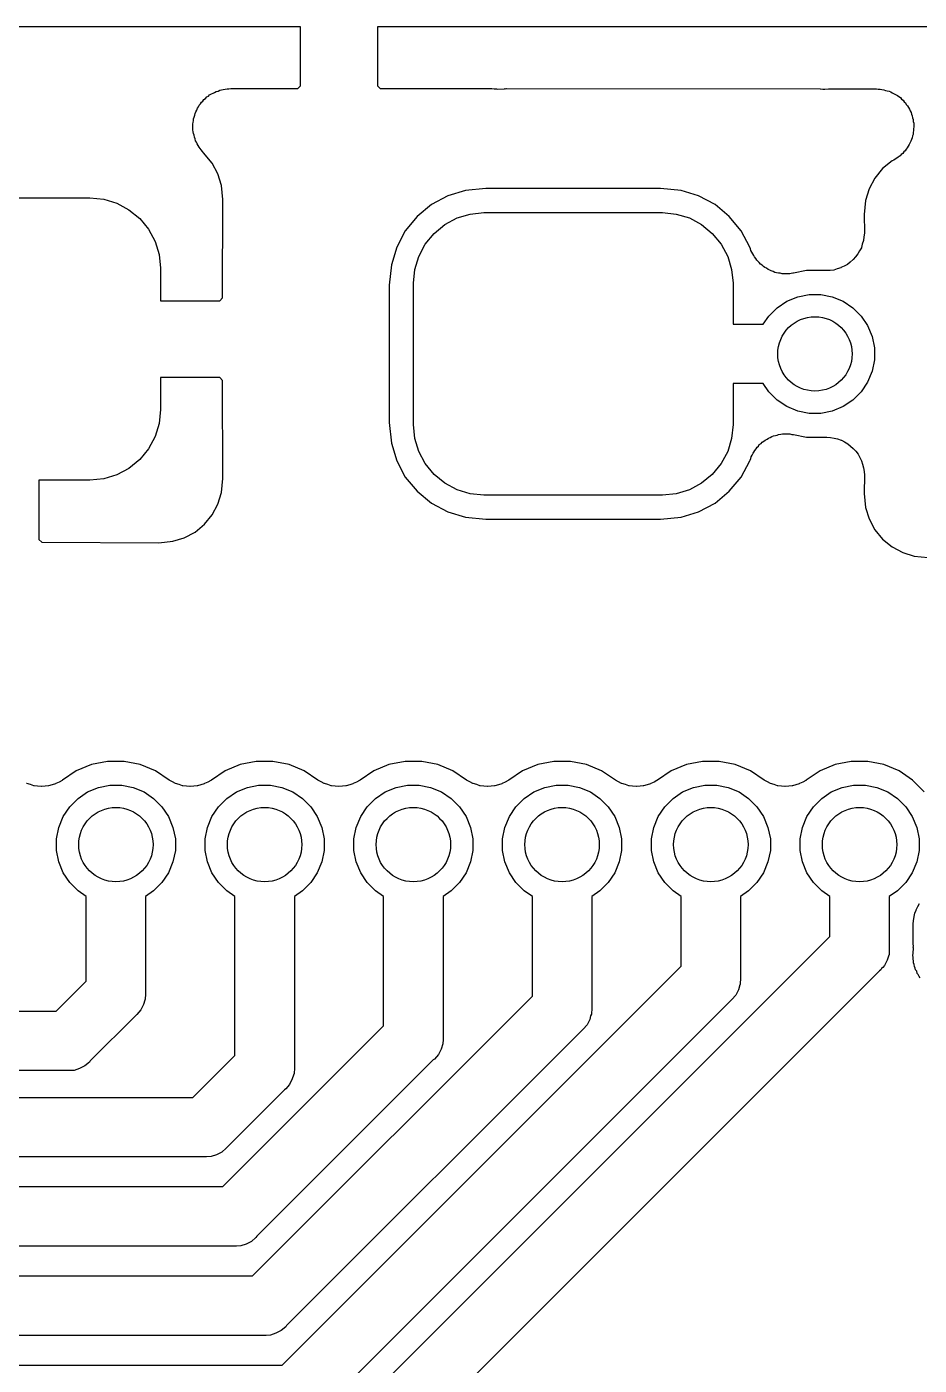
# Model space of a CAD drawing. Extents: x 116.6 to 161.5, y -138 to -93.2.
# Drawn here: x 153 to 156, y -122.951 to -118.45 of the extents above; entities that cross this region are included whole.
import ezdxf

# ---------------------------------------------------------------- set-up
doc = ezdxf.new("R2010")
doc.units = 0
doc.layers.add('BLACK', color=7, linetype='CONTINUOUS')

msp = doc.modelspace()

# ---------------------------------------------------------------- linework, layer by layer
at = {"layer": 'BLACK', "linetype": 'CONTINUOUS'}
for p, q in [((153.921, -118.45), (151.05, -118.45)), ((153.921, -118.649), (153.921, -118.45)), ((157.05, -118.45), (154.179, -118.45)), ((154.179, -118.45), (154.179, -118.649)), ((153.615, -118.679), (153.621, -118.676)), ((153.621, -118.676), (153.627, -118.673)), ((153.627, -118.673), (153.632, -118.671)), ((153.632, -118.671), (153.637, -118.668)), ((153.637, -118.668), (153.644, -118.666)), ((153.644, -118.666), (153.649, -118.663)), ((153.649, -118.663), (153.655, -118.662)), ((153.655, -118.662), (153.661, -118.661)), ((153.661, -118.661), (153.667, -118.66)), ((153.667, -118.66), (153.674, -118.659)), ((153.674, -118.659), (153.68, -118.659)), ((153.68, -118.659), (153.686, -118.658)), ((153.686, -118.658), (153.912, -118.658)), ((153.912, -118.658), (153.921, -118.649)), ((154.179, -118.649), (154.188, -118.658)), ((154.188, -118.658), (154.563, -118.658)), ((154.563, -118.658), (154.564, -118.658)), ((154.564, -118.658), (154.572, -118.659)), ((154.572, -118.659), (154.579, -118.659)), ((154.579, -118.659), (154.583, -118.66)), ((154.583, -118.66), (154.606, -118.659)), ((154.606, -118.659), (154.608, -118.658)), ((154.608, -118.658), (154.611, -118.659)), ((154.611, -118.659), (154.614, -118.658)), ((154.614, -118.658), (155.667, -118.659)), ((155.667, -118.659), (155.669, -118.659)), ((155.669, -118.659), (155.676, -118.66)), ((155.676, -118.66), (155.683, -118.66)), ((155.683, -118.66), (155.696, -118.659)), ((155.696, -118.659), (155.698, -118.659)), ((155.698, -118.659), (155.701, -118.659)), ((155.701, -118.659), (155.704, -118.659)), ((155.704, -118.659), (155.855, -118.659)), ((155.855, -118.659), (155.857, -118.659)), ((155.857, -118.659), (155.863, -118.66)), ((155.863, -118.66), (155.869, -118.66)), ((155.869, -118.66), (155.875, -118.661)), ((155.875, -118.661), (155.882, -118.662)), ((155.882, -118.662), (155.887, -118.664)), ((155.887, -118.664), (155.893, -118.665)), ((155.893, -118.665), (155.899, -118.667)), ((155.899, -118.667), (155.905, -118.669)), ((155.905, -118.669), (155.91, -118.672)), ((155.91, -118.672), (155.916, -118.675)), ((155.916, -118.675), (155.921, -118.678)), ((155.921, -118.678), (155.927, -118.681)), ((153.574, -118.724), (153.578, -118.719)), ((153.578, -118.719), (153.58, -118.714)), ((153.58, -118.714), (153.585, -118.709)), ((153.585, -118.709), (153.588, -118.704)), ((153.588, -118.704), (153.592, -118.7)), ((153.592, -118.7), (153.596, -118.695)), ((153.596, -118.695), (153.601, -118.691)), ((153.601, -118.691), (153.606, -118.686)), ((153.606, -118.686), (153.611, -118.683)), ((153.611, -118.683), (153.615, -118.679)), ((155.927, -118.681), (155.932, -118.685)), ((155.932, -118.685), (155.937, -118.688)), ((155.937, -118.688), (155.941, -118.693)), ((155.941, -118.693), (155.946, -118.697)), ((155.946, -118.697), (155.95, -118.702)), ((155.95, -118.702), (155.954, -118.706)), ((155.954, -118.706), (155.957, -118.711)), ((155.957, -118.711), (155.961, -118.716)), ((155.961, -118.716), (155.964, -118.722)), ((155.964, -118.722), (155.968, -118.727)), ((153.56, -118.771), (153.561, -118.766)), ((153.561, -118.76), (153.563, -118.754)), ((153.561, -118.766), (153.561, -118.76)), ((153.563, -118.754), (153.565, -118.747)), ((153.565, -118.747), (153.567, -118.742)), ((153.567, -118.742), (153.569, -118.736)), ((153.569, -118.736), (153.572, -118.73)), ((153.572, -118.73), (153.574, -118.724)), ((155.968, -118.727), (155.97, -118.733)), ((155.97, -118.733), (155.973, -118.738)), ((155.973, -118.738), (155.975, -118.744)), ((155.975, -118.744), (155.977, -118.75)), ((155.977, -118.75), (155.978, -118.756)), ((155.978, -118.756), (155.98, -118.762)), ((155.98, -118.762), (155.98, -118.768)), ((155.98, -118.768), (155.982, -118.774)), ((153.559, -118.778), (153.56, -118.771)), ((153.559, -118.784), (153.559, -118.778)), ((153.559, -118.79), (153.559, -118.784)), ((153.559, -118.796), (153.559, -118.79)), ((153.56, -118.803), (153.559, -118.796)), ((153.561, -118.809), (153.56, -118.803)), ((153.563, -118.815), (153.561, -118.809)), ((155.98, -118.812), (155.978, -118.817)), ((155.981, -118.799), (155.98, -118.805)), ((155.98, -118.805), (155.98, -118.812)), ((155.982, -118.787), (155.981, -118.793)), ((155.981, -118.793), (155.981, -118.799)), ((155.982, -118.774), (155.982, -118.781)), ((155.982, -118.781), (155.982, -118.787)), ((153.564, -118.821), (153.563, -118.815)), ((153.566, -118.827), (153.564, -118.821)), ((153.568, -118.833), (153.566, -118.827)), ((153.571, -118.838), (153.568, -118.833)), ((153.573, -118.844), (153.571, -118.838)), ((153.577, -118.849), (153.573, -118.844)), ((153.58, -118.855), (153.577, -118.849)), ((153.583, -118.859), (153.58, -118.855)), ((155.96, -118.857), (155.957, -118.862)), ((155.963, -118.851), (155.96, -118.857)), ((155.967, -118.846), (155.963, -118.851)), ((155.969, -118.841), (155.967, -118.846)), ((155.972, -118.835), (155.969, -118.841)), ((155.974, -118.829), (155.972, -118.835)), ((155.977, -118.823), (155.974, -118.829)), ((155.978, -118.817), (155.977, -118.823)), ((153.587, -118.864), (153.583, -118.859)), ((153.591, -118.869), (153.587, -118.864)), ((153.595, -118.874), (153.591, -118.869)), ((153.624, -118.909), (153.595, -118.874)), ((153.595, -118.874), (153.595, -118.874)), ((155.909, -118.901), (155.877, -118.927)), ((155.915, -118.898), (155.909, -118.901)), ((155.92, -118.895), (155.915, -118.898)), ((155.925, -118.892), (155.92, -118.895)), ((155.93, -118.888), (155.925, -118.892)), ((155.936, -118.884), (155.93, -118.888)), ((155.94, -118.88), (155.936, -118.884)), ((155.945, -118.876), (155.94, -118.88)), ((155.949, -118.871), (155.945, -118.876)), ((155.953, -118.867), (155.949, -118.871)), ((155.957, -118.862), (155.953, -118.867)), ((153.643, -118.945), (153.624, -118.909)), ((153.655, -118.984), (153.643, -118.945)), ((155.877, -118.927), (155.851, -118.959)), ((153.66, -119.031), (153.655, -118.984)), ((155.851, -118.959), (155.832, -118.995)), ((152.612, -119.025), (153.213, -119.025)), ((153.213, -119.025), (153.259, -119.03)), ((153.259, -119.03), (153.303, -119.043)), ((153.658, -119.361), (153.66, -119.031)), ((154.416, -119.019), (154.361, -119.048)), ((154.475, -119.001), (154.416, -119.019)), ((154.544, -118.994), (154.475, -119.001)), ((155.131, -118.994), (154.544, -118.994)), ((155.2, -119.001), (155.131, -118.994)), ((155.259, -119.019), (155.2, -119.001)), ((155.314, -119.048), (155.259, -119.019)), ((155.82, -119.034), (155.815, -119.081)), ((155.832, -118.995), (155.82, -119.034)), ((153.303, -119.043), (153.344, -119.065)), ((153.344, -119.065), (153.38, -119.095)), ((154.361, -119.048), (154.313, -119.088)), ((154.447, -119.093), (154.491, -119.08)), ((154.491, -119.08), (154.537, -119.075)), ((154.537, -119.075), (155.137, -119.075)), ((155.137, -119.075), (155.184, -119.08)), ((155.184, -119.08), (155.228, -119.093)), ((155.362, -119.088), (155.314, -119.048)), ((155.815, -119.081), (155.816, -119.142)), ((153.38, -119.095), (153.41, -119.131)), ((154.313, -119.088), (154.273, -119.136)), ((154.37, -119.145), (154.406, -119.115)), ((154.406, -119.115), (154.447, -119.093)), ((155.228, -119.093), (155.269, -119.115)), ((155.269, -119.115), (155.305, -119.145)), ((155.402, -119.136), (155.362, -119.088)), ((153.41, -119.131), (153.432, -119.172)), ((153.432, -119.172), (153.445, -119.216)), ((154.273, -119.136), (154.244, -119.191)), ((154.34, -119.181), (154.37, -119.145)), ((155.305, -119.145), (155.335, -119.181)), ((155.431, -119.191), (155.402, -119.136)), ((155.813, -119.169), (155.809, -119.181)), ((155.814, -119.156), (155.813, -119.169)), ((155.813, -119.169), (155.813, -119.169)), ((155.813, -119.169), (155.813, -119.169)), ((155.816, -119.144), (155.814, -119.156)), ((155.816, -119.142), (155.816, -119.144)), ((155.816, -119.144), (155.816, -119.144)), ((155.816, -119.144), (155.816, -119.144)), ((155.816, -119.144), (155.816, -119.144)), ((153.445, -119.216), (153.45, -119.262)), ((154.244, -119.191), (154.226, -119.25)), ((154.318, -119.222), (154.34, -119.181)), ((155.335, -119.181), (155.357, -119.222)), ((155.433, -119.197), (155.431, -119.191)), ((155.431, -119.191), (155.431, -119.191)), ((155.435, -119.202), (155.433, -119.197)), ((155.438, -119.208), (155.435, -119.202)), ((155.441, -119.214), (155.438, -119.208)), ((155.444, -119.219), (155.441, -119.214)), ((155.794, -119.214), (155.786, -119.224)), ((155.8, -119.203), (155.794, -119.214)), ((155.794, -119.214), (155.794, -119.214)), ((155.794, -119.214), (155.794, -119.214)), ((155.806, -119.193), (155.8, -119.203)), ((155.809, -119.181), (155.806, -119.192)), ((155.806, -119.192), (155.806, -119.192)), ((155.806, -119.192), (155.806, -119.193)), ((153.45, -119.262), (153.45, -119.371)), ((154.226, -119.25), (154.219, -119.319)), ((154.305, -119.266), (154.318, -119.222)), ((155.357, -119.222), (155.37, -119.266)), ((155.447, -119.224), (155.444, -119.219)), ((155.451, -119.229), (155.447, -119.224)), ((155.455, -119.235), (155.451, -119.229)), ((155.459, -119.239), (155.455, -119.235)), ((155.462, -119.243), (155.459, -119.239)), ((155.467, -119.248), (155.462, -119.243)), ((155.472, -119.252), (155.467, -119.248)), ((155.477, -119.256), (155.472, -119.252)), ((155.481, -119.259), (155.477, -119.256)), ((155.487, -119.262), (155.481, -119.259)), ((155.493, -119.266), (155.487, -119.262)), ((155.737, -119.261), (155.725, -119.264)), ((155.748, -119.255), (155.737, -119.26)), ((155.737, -119.26), (155.737, -119.26)), ((155.737, -119.26), (155.737, -119.261)), ((155.759, -119.249), (155.748, -119.255)), ((155.768, -119.241), (155.759, -119.249)), ((155.759, -119.249), (155.759, -119.249)), ((155.759, -119.249), (155.759, -119.249)), ((155.778, -119.233), (155.768, -119.241)), ((155.786, -119.224), (155.778, -119.233)), ((155.778, -119.233), (155.778, -119.233)), ((155.778, -119.233), (155.778, -119.233)), ((154.3, -119.312), (154.305, -119.266)), ((155.37, -119.266), (155.375, -119.312)), ((155.498, -119.268), (155.493, -119.266)), ((155.503, -119.271), (155.498, -119.268)), ((155.509, -119.273), (155.503, -119.271)), ((155.515, -119.276), (155.509, -119.273)), ((155.521, -119.277), (155.515, -119.276)), ((155.527, -119.279), (155.521, -119.277)), ((155.533, -119.279), (155.527, -119.279)), ((155.54, -119.281), (155.533, -119.279)), ((155.545, -119.281), (155.54, -119.281)), ((155.551, -119.281), (155.545, -119.281)), ((155.558, -119.281), (155.551, -119.281)), ((155.565, -119.281), (155.558, -119.281)), ((155.57, -119.28), (155.565, -119.281)), ((155.576, -119.279), (155.57, -119.28)), ((155.578, -119.279), (155.576, -119.279)), ((155.622, -119.27), (155.578, -119.279)), ((155.689, -119.27), (155.622, -119.27)), ((155.701, -119.269), (155.689, -119.27)), ((155.713, -119.268), (155.701, -119.269)), ((155.725, -119.264), (155.713, -119.268)), ((155.713, -119.268), (155.713, -119.268)), ((155.713, -119.268), (155.713, -119.268)), ((154.219, -119.319), (154.219, -119.781)), ((154.3, -119.787), (154.3, -119.312)), ((155.375, -119.312), (155.375, -119.45)), ((155.592, -119.358), (155.63, -119.35)), ((155.63, -119.35), (155.67, -119.35)), ((155.67, -119.35), (155.708, -119.358)), ((153.45, -119.371), (153.649, -119.371)), ((153.649, -119.371), (153.658, -119.361)), ((155.495, -119.423), (155.523, -119.395)), ((155.523, -119.395), (155.555, -119.373)), ((155.555, -119.373), (155.592, -119.358)), ((155.708, -119.358), (155.745, -119.373)), ((155.745, -119.373), (155.777, -119.395)), ((155.777, -119.395), (155.805, -119.423)), ((155.476, -119.45), (155.495, -119.423)), ((155.805, -119.423), (155.827, -119.455)), ((155.375, -119.45), (155.476, -119.45)), ((155.827, -119.455), (155.842, -119.492)), ((155.842, -119.492), (155.85, -119.53)), ((155.85, -119.53), (155.85, -119.57)), ((155.85, -119.57), (155.842, -119.608)), ((155.842, -119.608), (155.827, -119.645)), ((153.45, -119.629), (153.45, -119.737)), ((153.649, -119.629), (153.45, -119.629)), ((153.658, -119.639), (153.649, -119.629)), ((153.66, -119.969), (153.658, -119.639)), ((155.476, -119.65), (155.375, -119.65)), ((155.375, -119.65), (155.375, -119.787)), ((155.495, -119.677), (155.476, -119.65)), ((155.827, -119.645), (155.805, -119.677)), ((155.523, -119.705), (155.495, -119.677)), ((155.555, -119.727), (155.523, -119.705)), ((155.777, -119.705), (155.745, -119.727)), ((155.805, -119.677), (155.777, -119.705)), ((153.45, -119.737), (153.445, -119.784)), ((155.592, -119.742), (155.555, -119.727)), ((155.63, -119.75), (155.592, -119.742)), ((155.67, -119.75), (155.63, -119.75)), ((155.708, -119.742), (155.67, -119.75)), ((155.745, -119.727), (155.708, -119.742)), ((153.445, -119.784), (153.432, -119.828)), ((154.219, -119.781), (154.226, -119.85)), ((154.305, -119.834), (154.3, -119.787)), ((155.375, -119.787), (155.37, -119.834)), ((153.432, -119.828), (153.41, -119.869)), ((154.318, -119.878), (154.305, -119.834)), ((155.37, -119.834), (155.357, -119.878)), ((155.469, -119.851), (155.473, -119.847)), ((155.473, -119.847), (155.478, -119.843)), ((155.478, -119.843), (155.483, -119.84)), ((155.483, -119.84), (155.489, -119.837)), ((155.489, -119.837), (155.494, -119.833)), ((155.494, -119.833), (155.499, -119.831)), ((155.499, -119.831), (155.505, -119.828)), ((155.505, -119.828), (155.511, -119.826)), ((155.511, -119.826), (155.517, -119.824)), ((155.517, -119.824), (155.523, -119.823)), ((155.523, -119.823), (155.528, -119.821)), ((155.528, -119.821), (155.535, -119.82)), ((155.535, -119.82), (155.541, -119.819)), ((155.541, -119.819), (155.547, -119.819)), ((155.547, -119.819), (155.553, -119.819)), ((155.553, -119.819), (155.56, -119.819)), ((155.56, -119.819), (155.566, -119.819)), ((155.566, -119.819), (155.572, -119.821)), ((155.572, -119.821), (155.578, -119.821)), ((155.578, -119.821), (155.622, -119.83)), ((155.622, -119.83), (155.689, -119.83)), ((155.689, -119.83), (155.69, -119.83)), ((155.69, -119.83), (155.69, -119.83)), ((155.69, -119.83), (155.69, -119.83)), ((155.69, -119.83), (155.69, -119.83)), ((155.69, -119.83), (155.702, -119.831)), ((155.702, -119.831), (155.715, -119.833)), ((155.715, -119.833), (155.715, -119.833)), ((155.715, -119.833), (155.715, -119.833)), ((155.715, -119.833), (155.726, -119.836)), ((155.726, -119.836), (155.738, -119.84)), ((155.738, -119.84), (155.739, -119.84)), ((155.739, -119.84), (155.739, -119.84)), ((155.739, -119.84), (155.749, -119.846)), ((155.749, -119.846), (155.76, -119.852)), ((153.41, -119.869), (153.38, -119.905)), ((154.226, -119.85), (154.244, -119.909)), ((154.34, -119.919), (154.318, -119.878)), ((155.357, -119.878), (155.335, -119.919)), ((155.436, -119.896), (155.439, -119.89)), ((155.439, -119.89), (155.442, -119.884)), ((155.442, -119.884), (155.445, -119.88)), ((155.445, -119.88), (155.448, -119.875)), ((155.448, -119.875), (155.452, -119.869)), ((155.452, -119.869), (155.456, -119.864)), ((155.456, -119.864), (155.46, -119.86)), ((155.46, -119.86), (155.463, -119.855)), ((155.463, -119.855), (155.469, -119.851)), ((155.76, -119.852), (155.76, -119.852)), ((155.76, -119.852), (155.76, -119.852)), ((155.76, -119.852), (155.77, -119.86)), ((155.77, -119.86), (155.779, -119.868)), ((155.779, -119.868), (155.779, -119.868)), ((155.779, -119.868), (155.779, -119.868)), ((155.779, -119.868), (155.787, -119.877)), ((155.787, -119.877), (155.795, -119.887)), ((155.795, -119.887), (155.795, -119.887)), ((155.795, -119.887), (155.795, -119.887)), ((155.795, -119.887), (155.801, -119.898)), ((153.344, -119.935), (153.303, -119.957)), ((153.38, -119.905), (153.344, -119.935)), ((154.244, -119.909), (154.273, -119.964)), ((154.37, -119.955), (154.34, -119.919)), ((155.335, -119.919), (155.305, -119.955)), ((155.402, -119.964), (155.431, -119.909)), ((155.431, -119.909), (155.432, -119.907)), ((155.431, -119.909), (155.431, -119.909)), ((155.432, -119.907), (155.434, -119.902)), ((155.434, -119.902), (155.436, -119.896)), ((155.801, -119.898), (155.806, -119.909)), ((155.806, -119.909), (155.806, -119.909)), ((155.806, -119.909), (155.806, -119.909)), ((155.806, -119.909), (155.81, -119.921)), ((155.81, -119.921), (155.813, -119.933)), ((155.813, -119.933), (155.813, -119.933)), ((155.813, -119.933), (155.813, -119.933)), ((155.813, -119.933), (155.815, -119.945)), ((153.213, -119.975), (153.041, -119.975)), ((153.041, -119.975), (153.041, -120.174)), ((153.259, -119.97), (153.213, -119.975)), ((153.303, -119.957), (153.259, -119.97)), ((153.655, -120.016), (153.66, -119.969)), ((154.273, -119.964), (154.313, -120.012)), ((154.406, -119.985), (154.37, -119.955)), ((155.305, -119.955), (155.269, -119.985)), ((155.362, -120.012), (155.402, -119.964)), ((155.815, -119.945), (155.816, -119.958)), ((155.816, -119.958), (155.815, -120.019)), ((153.643, -120.055), (153.655, -120.016)), ((154.313, -120.012), (154.361, -120.052)), ((154.447, -120.007), (154.406, -119.985)), ((154.491, -120.02), (154.447, -120.007)), ((154.537, -120.025), (154.491, -120.02)), ((155.137, -120.025), (154.537, -120.025)), ((155.184, -120.02), (155.137, -120.025)), ((155.228, -120.007), (155.184, -120.02)), ((155.269, -119.985), (155.228, -120.007)), ((155.314, -120.052), (155.362, -120.012)), ((155.815, -120.019), (155.82, -120.066)), ((153.624, -120.091), (153.643, -120.055)), ((154.361, -120.052), (154.416, -120.081)), ((155.259, -120.081), (155.314, -120.052)), ((155.82, -120.066), (155.832, -120.105)), ((153.598, -120.123), (153.624, -120.091)), ((154.416, -120.081), (154.475, -120.099)), ((154.475, -120.099), (154.544, -120.106)), ((154.544, -120.106), (155.131, -120.106)), ((155.131, -120.106), (155.2, -120.099)), ((155.2, -120.099), (155.259, -120.081)), ((155.832, -120.105), (155.851, -120.141)), ((153.53, -120.168), (153.566, -120.149)), ((153.566, -120.149), (153.598, -120.123)), ((155.851, -120.141), (155.877, -120.173)), ((153.041, -120.174), (153.051, -120.183)), ((153.051, -120.183), (153.444, -120.185)), ((153.444, -120.185), (153.491, -120.18)), ((153.491, -120.18), (153.53, -120.168)), ((155.877, -120.173), (155.909, -120.199)), ((155.909, -120.199), (155.945, -120.218)), ((155.945, -120.218), (155.984, -120.23)), ((155.984, -120.23), (156.031, -120.235)), ((153.272, -120.92), (153.218, -120.931)), ((153.328, -120.92), (153.272, -120.92)), ((153.382, -120.931), (153.328, -120.92)), ((153.772, -120.92), (153.718, -120.931)), ((153.828, -120.92), (153.772, -120.92)), ((153.882, -120.931), (153.828, -120.92)), ((154.272, -120.92), (154.218, -120.931)), ((154.328, -120.92), (154.272, -120.92)), ((154.382, -120.931), (154.328, -120.92)), ((154.772, -120.92), (154.718, -120.931)), ((154.828, -120.92), (154.772, -120.92)), ((154.882, -120.931), (154.828, -120.92)), ((155.272, -120.92), (155.218, -120.931)), ((155.328, -120.92), (155.272, -120.92)), ((155.382, -120.931), (155.328, -120.92)), ((155.772, -120.92), (155.718, -120.931)), ((155.828, -120.92), (155.772, -120.92)), ((155.882, -120.931), (155.828, -120.92)), ((153.167, -120.952), (153.121, -120.983)), ((153.218, -120.931), (153.167, -120.952)), ((153.433, -120.952), (153.382, -120.931)), ((153.479, -120.983), (153.433, -120.952)), ((153.667, -120.952), (153.621, -120.983)), ((153.718, -120.931), (153.667, -120.952)), ((153.933, -120.952), (153.882, -120.931)), ((153.979, -120.983), (153.933, -120.952)), ((154.167, -120.952), (154.121, -120.983)), ((154.218, -120.931), (154.167, -120.952)), ((154.433, -120.952), (154.382, -120.931)), ((154.479, -120.983), (154.433, -120.952)), ((154.667, -120.952), (154.621, -120.983)), ((154.718, -120.931), (154.667, -120.952)), ((154.933, -120.952), (154.882, -120.931)), ((154.979, -120.983), (154.933, -120.952)), ((155.167, -120.952), (155.121, -120.983)), ((155.218, -120.931), (155.167, -120.952)), ((155.433, -120.952), (155.382, -120.931)), ((155.479, -120.983), (155.433, -120.952)), ((155.667, -120.952), (155.621, -120.983)), ((155.718, -120.931), (155.667, -120.952)), ((155.933, -120.952), (155.882, -120.931)), ((155.978, -120.983), (155.933, -120.952)), ((153.001, -120.995), (153, -120.994)), ((153.013, -120.998), (153.001, -120.995)), ((153.001, -120.995), (153.001, -120.995)), ((153.024, -121.002), (153.013, -120.998)), ((153.025, -121.002), (153.024, -121.002)), ((153.024, -121.002), (153.024, -121.002)), ((153.037, -121.003), (153.025, -121.002)), ((153.049, -121.005), (153.037, -121.003)), ((153.05, -121.005), (153.049, -121.004)), ((153.049, -121.004), (153.049, -121.005)), ((153.062, -121.003), (153.05, -121.005)), ((153.073, -121.002), (153.062, -121.003)), ((153.074, -121.002), (153.073, -121.002)), ((153.086, -120.999), (153.074, -121.002)), ((153.074, -121.002), (153.074, -121.002)), ((153.097, -120.996), (153.086, -120.999)), ((153.098, -120.995), (153.097, -120.996)), ((153.109, -120.99), (153.098, -120.995)), ((153.098, -120.995), (153.098, -120.995)), ((153.119, -120.984), (153.109, -120.99)), ((153.12, -120.984), (153.119, -120.984)), ((153.121, -120.983), (153.12, -120.983)), ((153.12, -120.983), (153.12, -120.984)), ((153.12, -120.984), (153.12, -120.984)), ((153.205, -121.023), (153.242, -121.008)), ((153.242, -121.008), (153.28, -121)), ((153.28, -121), (153.32, -121)), ((153.32, -121), (153.358, -121.008)), ((153.358, -121.008), (153.395, -121.023)), ((153.49, -120.989), (153.479, -120.983)), ((153.5, -120.994), (153.49, -120.989)), ((153.501, -120.995), (153.5, -120.994)), ((153.513, -120.998), (153.501, -120.995)), ((153.501, -120.995), (153.501, -120.995)), ((153.524, -121.002), (153.513, -120.998)), ((153.525, -121.002), (153.524, -121.002)), ((153.524, -121.002), (153.524, -121.002)), ((153.537, -121.003), (153.525, -121.002)), ((153.549, -121.005), (153.537, -121.003)), ((153.55, -121.005), (153.549, -121.004)), ((153.549, -121.004), (153.549, -121.005)), ((153.562, -121.003), (153.55, -121.005)), ((153.573, -121.002), (153.562, -121.003)), ((153.574, -121.002), (153.573, -121.002)), ((153.586, -120.999), (153.574, -121.002)), ((153.574, -121.002), (153.574, -121.002)), ((153.597, -120.996), (153.586, -120.999)), ((153.598, -120.995), (153.597, -120.996)), ((153.609, -120.99), (153.598, -120.995)), ((153.598, -120.995), (153.598, -120.995)), ((153.619, -120.984), (153.609, -120.99)), ((153.62, -120.984), (153.619, -120.984)), ((153.621, -120.983), (153.62, -120.983)), ((153.62, -120.983), (153.62, -120.984)), ((153.62, -120.984), (153.62, -120.984)), ((153.705, -121.023), (153.742, -121.008)), ((153.742, -121.008), (153.78, -121)), ((153.78, -121), (153.82, -121)), ((153.82, -121), (153.858, -121.008)), ((153.858, -121.008), (153.895, -121.023)), ((153.99, -120.989), (153.979, -120.983)), ((154, -120.994), (153.99, -120.989)), ((154.001, -120.995), (154, -120.994)), ((154.013, -120.998), (154.001, -120.995)), ((154.001, -120.995), (154.001, -120.995)), ((154.024, -121.002), (154.013, -120.998)), ((154.025, -121.002), (154.024, -121.002)), ((154.024, -121.002), (154.024, -121.002)), ((154.037, -121.003), (154.025, -121.002)), ((154.049, -121.005), (154.037, -121.003)), ((154.05, -121.005), (154.049, -121.004)), ((154.049, -121.004), (154.049, -121.005)), ((154.062, -121.003), (154.05, -121.005)), ((154.073, -121.002), (154.062, -121.003)), ((154.074, -121.002), (154.073, -121.002)), ((154.086, -120.999), (154.074, -121.002)), ((154.074, -121.002), (154.074, -121.002)), ((154.097, -120.996), (154.086, -120.999)), ((154.098, -120.995), (154.097, -120.996)), ((154.109, -120.99), (154.098, -120.995)), ((154.098, -120.995), (154.098, -120.995)), ((154.119, -120.984), (154.109, -120.99)), ((154.12, -120.984), (154.119, -120.984)), ((154.121, -120.983), (154.12, -120.983)), ((154.12, -120.983), (154.12, -120.984)), ((154.12, -120.984), (154.12, -120.984)), ((154.205, -121.023), (154.242, -121.008)), ((154.242, -121.008), (154.28, -121)), ((154.28, -121), (154.32, -121)), ((154.32, -121), (154.358, -121.008)), ((154.358, -121.008), (154.395, -121.023)), ((154.49, -120.989), (154.479, -120.983)), ((154.5, -120.994), (154.49, -120.989)), ((154.501, -120.995), (154.5, -120.994)), ((154.513, -120.998), (154.501, -120.995)), ((154.501, -120.995), (154.501, -120.995)), ((154.524, -121.002), (154.513, -120.998)), ((154.525, -121.002), (154.524, -121.002)), ((154.524, -121.002), (154.524, -121.002)), ((154.537, -121.003), (154.525, -121.002)), ((154.549, -121.005), (154.537, -121.003)), ((154.55, -121.005), (154.549, -121.004)), ((154.549, -121.004), (154.549, -121.005)), ((154.562, -121.003), (154.55, -121.005)), ((154.573, -121.002), (154.562, -121.003)), ((154.574, -121.002), (154.573, -121.002)), ((154.586, -120.999), (154.574, -121.002)), ((154.574, -121.002), (154.574, -121.002)), ((154.597, -120.996), (154.586, -120.999)), ((154.598, -120.995), (154.597, -120.996)), ((154.609, -120.99), (154.598, -120.995)), ((154.598, -120.995), (154.598, -120.995)), ((154.619, -120.984), (154.609, -120.99)), ((154.62, -120.984), (154.619, -120.984)), ((154.621, -120.983), (154.62, -120.983)), ((154.62, -120.983), (154.62, -120.984)), ((154.62, -120.984), (154.62, -120.984)), ((154.705, -121.023), (154.742, -121.008)), ((154.742, -121.008), (154.78, -121)), ((154.78, -121), (154.82, -121)), ((154.82, -121), (154.858, -121.008)), ((154.858, -121.008), (154.895, -121.023)), ((154.99, -120.989), (154.979, -120.983)), ((155, -120.994), (154.99, -120.989)), ((155.001, -120.995), (155, -120.994)), ((155.013, -120.998), (155.001, -120.995)), ((155.001, -120.995), (155.001, -120.995)), ((155.024, -121.002), (155.013, -120.998)), ((155.025, -121.002), (155.024, -121.002)), ((155.024, -121.002), (155.024, -121.002)), ((155.037, -121.003), (155.025, -121.002)), ((155.049, -121.005), (155.037, -121.003)), ((155.05, -121.005), (155.049, -121.004)), ((155.049, -121.004), (155.049, -121.005)), ((155.062, -121.003), (155.05, -121.005)), ((155.073, -121.002), (155.062, -121.003)), ((155.074, -121.002), (155.073, -121.002)), ((155.086, -120.999), (155.074, -121.002)), ((155.074, -121.002), (155.074, -121.002)), ((155.097, -120.996), (155.086, -120.999)), ((155.098, -120.995), (155.097, -120.996)), ((155.109, -120.99), (155.098, -120.995)), ((155.098, -120.995), (155.098, -120.995)), ((155.119, -120.984), (155.109, -120.99)), ((155.12, -120.984), (155.119, -120.984)), ((155.121, -120.983), (155.12, -120.983)), ((155.12, -120.983), (155.12, -120.984)), ((155.12, -120.984), (155.12, -120.984)), ((155.205, -121.023), (155.242, -121.008)), ((155.242, -121.008), (155.28, -121)), ((155.28, -121), (155.32, -121)), ((155.32, -121), (155.358, -121.008)), ((155.358, -121.008), (155.395, -121.023)), ((155.49, -120.989), (155.479, -120.983)), ((155.5, -120.994), (155.49, -120.989)), ((155.501, -120.995), (155.5, -120.994)), ((155.513, -120.998), (155.501, -120.995)), ((155.501, -120.995), (155.501, -120.995)), ((155.524, -121.002), (155.513, -120.998)), ((155.525, -121.002), (155.524, -121.002)), ((155.524, -121.002), (155.524, -121.002)), ((155.537, -121.003), (155.525, -121.002)), ((155.549, -121.005), (155.537, -121.003)), ((155.55, -121.005), (155.549, -121.004)), ((155.549, -121.004), (155.549, -121.005)), ((155.562, -121.003), (155.55, -121.005)), ((155.573, -121.002), (155.562, -121.003)), ((155.574, -121.002), (155.573, -121.002)), ((155.586, -120.999), (155.574, -121.002)), ((155.574, -121.002), (155.574, -121.002)), ((155.597, -120.996), (155.586, -120.999)), ((155.598, -120.995), (155.597, -120.996)), ((155.609, -120.99), (155.598, -120.995)), ((155.598, -120.995), (155.598, -120.995)), ((155.619, -120.984), (155.609, -120.99)), ((155.62, -120.984), (155.619, -120.984)), ((155.621, -120.983), (155.62, -120.983)), ((155.62, -120.983), (155.62, -120.984)), ((155.62, -120.984), (155.62, -120.984)), ((155.705, -121.023), (155.742, -121.008)), ((155.742, -121.008), (155.78, -121)), ((155.78, -121), (155.82, -121)), ((155.82, -121), (155.858, -121.008)), ((155.858, -121.008), (155.895, -121.023)), ((156.017, -121.022), (155.978, -120.983)), ((153.145, -121.073), (153.173, -121.045)), ((153.173, -121.045), (153.205, -121.023)), ((153.395, -121.023), (153.427, -121.045)), ((153.427, -121.045), (153.455, -121.073)), ((153.645, -121.073), (153.673, -121.045)), ((153.673, -121.045), (153.705, -121.023)), ((153.895, -121.023), (153.927, -121.045)), ((153.927, -121.045), (153.955, -121.073)), ((154.145, -121.073), (154.173, -121.045)), ((154.173, -121.045), (154.205, -121.023)), ((154.395, -121.023), (154.427, -121.045)), ((154.427, -121.045), (154.455, -121.073)), ((154.645, -121.073), (154.673, -121.045)), ((154.673, -121.045), (154.705, -121.023)), ((154.895, -121.023), (154.927, -121.045)), ((154.927, -121.045), (154.955, -121.073)), ((155.145, -121.073), (155.173, -121.045)), ((155.173, -121.045), (155.205, -121.023)), ((155.395, -121.023), (155.427, -121.045)), ((155.427, -121.045), (155.455, -121.073)), ((155.645, -121.073), (155.673, -121.045)), ((155.673, -121.045), (155.705, -121.023)), ((155.895, -121.023), (155.927, -121.045)), ((155.927, -121.045), (155.955, -121.073)), ((153.108, -121.142), (153.123, -121.105)), ((153.123, -121.105), (153.145, -121.073)), ((153.455, -121.073), (153.477, -121.105)), ((153.477, -121.105), (153.492, -121.142)), ((153.608, -121.142), (153.623, -121.105)), ((153.623, -121.105), (153.645, -121.073)), ((153.955, -121.073), (153.977, -121.105)), ((153.977, -121.105), (153.992, -121.142)), ((154.108, -121.142), (154.123, -121.105)), ((154.123, -121.105), (154.145, -121.073)), ((154.455, -121.073), (154.477, -121.105)), ((154.477, -121.105), (154.492, -121.142)), ((154.608, -121.142), (154.623, -121.105)), ((154.623, -121.105), (154.645, -121.073)), ((154.955, -121.073), (154.977, -121.105)), ((154.977, -121.105), (154.992, -121.142)), ((155.108, -121.142), (155.123, -121.105)), ((155.123, -121.105), (155.145, -121.073)), ((155.455, -121.073), (155.477, -121.105)), ((155.477, -121.105), (155.492, -121.142)), ((155.608, -121.142), (155.623, -121.105)), ((155.623, -121.105), (155.645, -121.073)), ((155.955, -121.073), (155.977, -121.105)), ((155.977, -121.105), (155.992, -121.142)), ((153.1, -121.18), (153.108, -121.142)), ((153.492, -121.142), (153.5, -121.18)), ((153.6, -121.18), (153.608, -121.142)), ((153.992, -121.142), (154, -121.18)), ((154.1, -121.18), (154.108, -121.142)), ((154.492, -121.142), (154.5, -121.18)), ((154.6, -121.18), (154.608, -121.142)), ((154.992, -121.142), (155, -121.18)), ((155.1, -121.18), (155.108, -121.142)), ((155.492, -121.142), (155.5, -121.18)), ((155.6, -121.18), (155.608, -121.142)), ((155.992, -121.142), (156, -121.18)), ((153.1, -121.22), (153.1, -121.18)), ((153.5, -121.18), (153.5, -121.22)), ((153.6, -121.22), (153.6, -121.18)), ((154, -121.18), (154, -121.22)), ((154.1, -121.22), (154.1, -121.18)), ((154.5, -121.18), (154.5, -121.22)), ((154.6, -121.22), (154.6, -121.18)), ((155, -121.18), (155, -121.22)), ((155.1, -121.22), (155.1, -121.18)), ((155.5, -121.18), (155.5, -121.22)), ((155.6, -121.22), (155.6, -121.18)), ((156, -121.18), (156, -121.22)), ((153.108, -121.258), (153.1, -121.22)), ((153.5, -121.22), (153.492, -121.258)), ((153.608, -121.258), (153.6, -121.22)), ((154, -121.22), (153.992, -121.258)), ((154.108, -121.258), (154.1, -121.22)), ((154.5, -121.22), (154.492, -121.258)), ((154.608, -121.258), (154.6, -121.22)), ((155, -121.22), (154.992, -121.258)), ((155.108, -121.258), (155.1, -121.22)), ((155.5, -121.22), (155.492, -121.258)), ((155.608, -121.258), (155.6, -121.22)), ((156, -121.22), (155.992, -121.258)), ((153.123, -121.295), (153.108, -121.258)), ((153.492, -121.258), (153.477, -121.295)), ((153.623, -121.295), (153.608, -121.258)), ((153.992, -121.258), (153.977, -121.295)), ((154.123, -121.295), (154.108, -121.258)), ((154.492, -121.258), (154.477, -121.295)), ((154.623, -121.295), (154.608, -121.258)), ((154.992, -121.258), (154.977, -121.295)), ((155.123, -121.295), (155.108, -121.258)), ((155.492, -121.258), (155.477, -121.295)), ((155.623, -121.295), (155.608, -121.258)), ((155.992, -121.258), (155.977, -121.295)), ((153.145, -121.327), (153.123, -121.295)), ((153.173, -121.355), (153.145, -121.327)), ((153.455, -121.327), (153.427, -121.355)), ((153.477, -121.295), (153.455, -121.327)), ((153.645, -121.327), (153.623, -121.295)), ((153.673, -121.355), (153.645, -121.327)), ((153.955, -121.327), (153.927, -121.355)), ((153.977, -121.295), (153.955, -121.327)), ((154.145, -121.327), (154.123, -121.295)), ((154.173, -121.355), (154.145, -121.327)), ((154.455, -121.327), (154.427, -121.355)), ((154.477, -121.295), (154.455, -121.327)), ((154.645, -121.327), (154.623, -121.295)), ((154.673, -121.355), (154.645, -121.327)), ((154.955, -121.327), (154.927, -121.355)), ((154.977, -121.295), (154.955, -121.327)), ((155.145, -121.327), (155.123, -121.295)), ((155.173, -121.355), (155.145, -121.327)), ((155.455, -121.327), (155.427, -121.355)), ((155.477, -121.295), (155.455, -121.327)), ((155.645, -121.327), (155.623, -121.295)), ((155.673, -121.355), (155.645, -121.327)), ((155.955, -121.327), (155.927, -121.355)), ((155.977, -121.295), (155.955, -121.327)), ((153.2, -121.374), (153.173, -121.355)), ((153.2, -121.659), (153.2, -121.374)), ((153.427, -121.355), (153.4, -121.374)), ((153.4, -121.374), (153.4, -121.695)), ((153.7, -121.374), (153.673, -121.355)), ((153.7, -121.909), (153.7, -121.374)), ((153.927, -121.355), (153.9, -121.374)), ((153.9, -121.374), (153.9, -121.945)), ((154.2, -121.374), (154.173, -121.355)), ((154.2, -121.809), (154.2, -121.374)), ((154.427, -121.355), (154.4, -121.374)), ((154.4, -121.374), (154.4, -121.845)), ((154.7, -121.374), (154.673, -121.355)), ((154.7, -121.709), (154.7, -121.374)), ((154.927, -121.355), (154.9, -121.374)), ((154.9, -121.374), (154.9, -121.745)), ((155.2, -121.374), (155.173, -121.355)), ((155.2, -121.609), (155.2, -121.374)), ((155.427, -121.355), (155.4, -121.374)), ((155.4, -121.374), (155.4, -121.645)), ((155.7, -121.374), (155.673, -121.355)), ((155.7, -121.509), (155.7, -121.374)), ((155.927, -121.355), (155.9, -121.374)), ((155.9, -121.374), (155.9, -121.545)), ((155.986, -121.431), (155.99, -121.42)), ((155.99, -121.419), (155.996, -121.408)), ((155.99, -121.42), (155.99, -121.419)), ((155.99, -121.419), (155.99, -121.419)), ((155.996, -121.408), (156.001, -121.398)), ((155.98, -121.467), (155.981, -121.455)), ((155.98, -121.468), (155.98, -121.467)), ((155.98, -121.469), (155.98, -121.468)), ((155.98, -121.468), (155.98, -121.468)), ((155.98, -121.468), (155.98, -121.468)), ((155.981, -121.455), (155.983, -121.443)), ((155.983, -121.442), (155.986, -121.431)), ((155.983, -121.443), (155.983, -121.442)), ((155.983, -121.443), (155.983, -121.443)), ((153.959, -123.25), (155.7, -121.509)), ((155.98, -121.535), (155.98, -121.469)), ((155.9, -121.555), (155.899, -121.561)), ((155.9, -121.545), (155.9, -121.55)), ((155.9, -121.55), (155.9, -121.555)), ((155.9, -121.555), (155.9, -121.555)), ((155.981, -121.54), (155.98, -121.535)), ((155.98, -121.546), (155.981, -121.54)), ((155.981, -121.547), (155.98, -121.546)), ((155.98, -121.561), (155.981, -121.553)), ((155.981, -121.55), (155.981, -121.547)), ((155.981, -121.553), (155.981, -121.55)), ((155.981, -121.553), (155.981, -121.553)), ((155.893, -121.588), (155.884, -121.606)), ((155.897, -121.575), (155.893, -121.588)), ((155.899, -121.57), (155.897, -121.575)), ((155.899, -121.561), (155.899, -121.57)), ((155.979, -121.572), (155.98, -121.566)), ((155.98, -121.579), (155.979, -121.572)), ((155.98, -121.566), (155.98, -121.561)), ((155.98, -121.585), (155.98, -121.579)), ((155.981, -121.591), (155.98, -121.585)), ((155.981, -121.597), (155.981, -121.591)), ((155.983, -121.603), (155.981, -121.597)), ((155.985, -121.61), (155.983, -121.603)), ((153.859, -122.95), (155.2, -121.609)), ((155.867, -121.624), (154.074, -123.417)), ((155.4, -121.645), (155.4, -121.65)), ((155.871, -121.621), (155.867, -121.624)), ((155.874, -121.617), (155.871, -121.621)), ((155.878, -121.613), (155.874, -121.617)), ((155.874, -121.617), (155.874, -121.617)), ((155.884, -121.606), (155.878, -121.613)), ((155.987, -121.615), (155.985, -121.61)), ((155.988, -121.621), (155.987, -121.615)), ((155.992, -121.626), (155.988, -121.621)), ((155.994, -121.633), (155.992, -121.626)), ((155.997, -121.637), (155.994, -121.633)), ((156, -121.643), (155.997, -121.637)), ((156.004, -121.648), (156, -121.643)), ((153.099, -121.76), (153.2, -121.659)), ((155.393, -121.688), (155.384, -121.706)), ((155.398, -121.671), (155.393, -121.688)), ((155.399, -121.67), (155.398, -121.671)), ((155.4, -121.655), (155.399, -121.662)), ((155.399, -121.662), (155.399, -121.67)), ((155.4, -121.65), (155.4, -121.655)), ((155.4, -121.655), (155.4, -121.655)), ((153.393, -121.738), (153.384, -121.756)), ((153.397, -121.723), (153.393, -121.738)), ((153.399, -121.72), (153.397, -121.723)), ((153.4, -121.705), (153.399, -121.717)), ((153.399, -121.717), (153.399, -121.72)), ((153.4, -121.695), (153.4, -121.7)), ((153.4, -121.7), (153.4, -121.705)), ((153.4, -121.705), (153.4, -121.705)), ((153.759, -122.65), (154.7, -121.709)), ((155.367, -121.724), (153.974, -123.117)), ((155.371, -121.721), (155.367, -121.724)), ((155.384, -121.706), (155.371, -121.721)), ((145.991, -121.76), (153.099, -121.76)), ((153.367, -121.774), (153.214, -121.927)), ((153.371, -121.771), (153.367, -121.774)), ((153.384, -121.756), (153.371, -121.771)), ((154.896, -121.776), (154.893, -121.788)), ((154.899, -121.77), (154.896, -121.776)), ((154.9, -121.75), (154.899, -121.77)), ((154.9, -121.745), (154.9, -121.75)), ((153.659, -122.35), (154.2, -121.809)), ((154.867, -121.824), (153.874, -122.817)), ((154.871, -121.821), (154.867, -121.824)), ((154.884, -121.806), (154.871, -121.821)), ((154.893, -121.788), (154.884, -121.806)), ((154.399, -121.87), (154.393, -121.888)), ((154.4, -121.855), (154.399, -121.87)), ((154.4, -121.845), (154.4, -121.85)), ((154.4, -121.85), (154.4, -121.855)), ((154.4, -121.855), (154.4, -121.855)), ((153.559, -122.05), (153.7, -121.909)), ((154.384, -121.906), (154.371, -121.921)), ((154.393, -121.888), (154.384, -121.906)), ((153.135, -121.96), (146.027, -121.96)), ((153.14, -121.96), (153.135, -121.96)), ((153.145, -121.96), (153.14, -121.96)), ((153.16, -121.959), (153.145, -121.96)), ((153.145, -121.96), (153.145, -121.96)), ((153.178, -121.953), (153.16, -121.959)), ((153.196, -121.944), (153.178, -121.953)), ((153.211, -121.931), (153.196, -121.944)), ((153.214, -121.927), (153.211, -121.931)), ((154.367, -121.924), (153.774, -122.517)), ((153.9, -121.955), (153.899, -121.966)), ((153.9, -121.945), (153.9, -121.95)), ((153.9, -121.95), (153.9, -121.955)), ((153.9, -121.955), (153.9, -121.955)), ((154.371, -121.921), (154.367, -121.924)), ((153.884, -122.006), (153.871, -122.021)), ((153.893, -121.988), (153.884, -122.006)), ((153.894, -121.984), (153.893, -121.988)), ((153.899, -121.97), (153.894, -121.984)), ((153.899, -121.966), (153.899, -121.97)), ((146.097, -122.05), (153.559, -122.05)), ((153.867, -122.024), (153.674, -122.217)), ((153.871, -122.021), (153.867, -122.024)), ((153.671, -122.221), (153.656, -122.234)), ((153.674, -122.217), (153.671, -122.221)), ((153.595, -122.25), (146.133, -122.25)), ((153.6, -122.25), (153.595, -122.25)), ((153.605, -122.25), (153.6, -122.25)), ((153.62, -122.249), (153.605, -122.25)), ((153.605, -122.25), (153.605, -122.25)), ((153.638, -122.243), (153.62, -122.249)), ((153.656, -122.234), (153.638, -122.243)), ((146.355, -122.35), (153.659, -122.35)), ((153.738, -122.543), (153.72, -122.549)), ((153.756, -122.534), (153.738, -122.543)), ((153.771, -122.521), (153.756, -122.534)), ((153.774, -122.517), (153.771, -122.521)), ((153.695, -122.55), (146.391, -122.55)), ((153.7, -122.55), (153.695, -122.55)), ((153.705, -122.55), (153.7, -122.55)), ((153.72, -122.549), (153.705, -122.55)), ((153.705, -122.55), (153.705, -122.55)), ((146.451, -122.65), (153.759, -122.65)), ((153.874, -122.817), (153.871, -122.821)), ((153.795, -122.85), (146.487, -122.85)), ((153.8, -122.85), (153.795, -122.85)), ((153.805, -122.85), (153.8, -122.85)), ((153.82, -122.849), (153.805, -122.85)), ((153.805, -122.85), (153.805, -122.85)), ((153.838, -122.843), (153.82, -122.849)), ((153.856, -122.834), (153.838, -122.843)), ((153.871, -122.821), (153.856, -122.834)), ((149.759, -122.95), (153.859, -122.95))]:
    msp.add_line(p, q, dxfattribs=at)
at = {"layer": 'BLACK'}
for centre in [(155.65, -119.55), (153.3, -121.2), (153.8, -121.2), (154.3, -121.2), (154.8, -121.2), (155.3, -121.2), (155.8, -121.2)]:
    msp.add_circle(centre, 0.125, dxfattribs=at)

doc.saveas('drawing.dxf')
